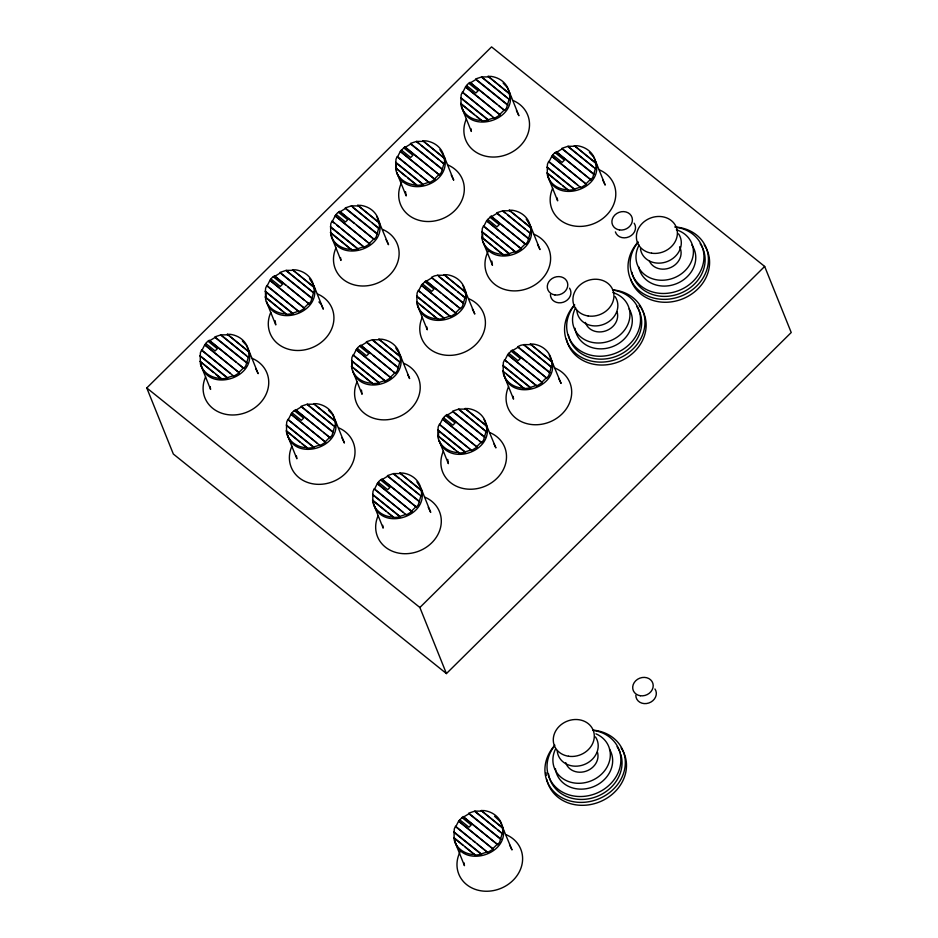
<?xml version="1.0" encoding="UTF-8"?>
<svg xmlns="http://www.w3.org/2000/svg" width="938" height="938" viewBox="0 0 938 938"><rect width="100%" height="100%" fill="white"/><g stroke="black" fill="none" stroke-linecap="round" stroke-linejoin="round"><path stroke-width="1.41" d="M215.74 374.368L221.286 378.823L227.653 378.237L200.228 356.194L200.415 352.723L201.635 349.944L233.808 376.197L239.319 372.843L204.812 344.703L206.77 342.241L209.315 340.26L243.821 368.388L245.768 365.926L246.764 362.572L214.825 336.894L220.981 334.854L248.64 357.484L249.051 354.587L247.972 348.373A25.056 21.68 -21.9 0 0 230.537 334.362L227.359 334.268L248.629 351.773M200.228 356.194L200.427 364.143A25.056 21.68 -21.9 0 0 217.862 378.155L221.286 378.823M248.406 356.897L246.764 362.572M286.477 314.336L265.196 296.842L265.431 297.428L286.477 314.336L292.844 313.761L265.431 291.706L265.606 288.236L266.826 285.457L298.999 311.721L304.51 308.356L270.015 280.228L271.961 277.754L274.506 275.772L309.012 303.9L310.97 301.438L311.955 298.085L280.028 272.407L286.172 270.367L313.831 292.996L314.242 290.1L313.163 283.886A25.056 21.68 -21.9 0 0 295.74 269.874L292.55 269.792L313.82 287.286M265.431 291.706L265.618 299.656A25.056 21.68 -21.9 0 0 283.053 313.667L286.242 313.761M302.036 443.744L307.57 448.188L313.937 447.602L286.524 425.559L286.7 422.088L287.919 419.309L320.093 445.562L325.603 442.208L291.108 414.068L293.055 411.606L295.599 409.625L330.106 437.753L332.064 435.291L333.049 431.937L301.121 406.26L307.265 404.219L334.925 426.849L335.335 423.953L334.256 417.738A25.056 21.68 -21.9 0 0 316.833 403.727L313.644 403.645L334.913 421.139M286.524 425.559L286.524 431.269L299.82 441.962M313.597 292.422L311.955 298.085M351.668 249.86L330.387 232.354L330.622 232.941L351.668 249.86L358.035 249.274L330.622 227.231L330.797 223.748L332.029 220.981L364.19 247.233L369.701 243.868L335.206 215.74L337.152 213.278L339.697 211.285L374.203 239.424L376.161 236.962L377.146 233.597L345.219 207.931L351.363 205.891L379.022 228.52L379.444 225.624L378.354 219.398A25.056 21.68 -21.9 0 0 360.931 205.387L357.741 205.305L379.011 222.798M330.622 227.231L330.821 235.168A25.056 21.68 -21.9 0 0 348.244 249.191L351.433 249.274M334.69 426.262L333.049 431.937M372.761 383.701L351.48 366.207L351.715 366.793L372.761 383.701L379.128 383.126L351.715 361.083L351.891 357.601L353.122 354.822L385.284 381.086L390.794 377.721L356.299 349.593L358.246 347.13L360.79 345.137L395.297 373.277L397.255 370.803L398.24 367.45L366.312 341.784L372.456 339.744L400.116 362.361L400.538 359.477L399.447 353.251A25.056 21.68 -21.9 0 0 382.024 339.239L378.835 339.157L400.116 356.651M351.715 361.083L351.715 366.793M378.788 227.934L377.146 233.597M408.007 178.243L416.859 185.372L423.237 184.786L395.813 162.743L395.988 159.261L397.22 156.494L429.381 182.746L434.904 179.393L400.397 151.253L404.899 146.809L439.394 174.937L441.352 172.475L442.337 169.121L410.41 143.444L416.566 141.404L444.213 164.033L444.635 161.137L443.545 154.922A25.056 21.68 -21.9 0 0 426.122 140.899L422.932 140.817L444.213 158.323M395.813 162.743L396.012 170.693A25.056 21.68 -21.9 0 0 413.435 184.704L416.859 185.372M388.32 513.109L393.854 517.553L400.221 516.979L372.808 494.924L372.984 491.453L374.215 488.675L406.377 514.939L411.888 511.573L377.393 483.445L379.339 480.971L381.883 478.99L416.39 507.118L418.348 504.656L419.333 501.302L387.406 475.625L393.55 473.584L421.209 496.214L421.631 493.318L420.541 487.103A25.056 21.68 -21.9 0 0 403.117 473.092L399.928 473.01L421.209 490.504M372.808 494.924L372.808 500.646L386.104 511.327M399.881 361.787L398.24 367.45M420.236 304.979L437.952 319.225L444.331 318.639L416.906 296.596L417.082 293.113L418.313 290.346L450.475 316.598L455.997 313.233L421.49 285.105L425.993 280.65L460.488 308.79L462.446 306.327L463.431 302.962L431.503 277.296L434.47 275.924L437.659 275.256L465.307 297.885L465.729 294.989L464.65 288.775A25.056 21.68 -21.9 0 0 447.215 274.752L444.026 274.67L465.307 292.175M416.906 296.596L416.918 302.306L416.683 301.719L437.952 319.225M443.979 163.447L442.337 169.121M476.516 116.429L482.05 120.885L488.428 120.299L461.004 98.255L461.179 94.785L462.411 92.006L494.572 118.258L500.095 114.905L465.588 86.765L467.546 84.303L470.09 82.321L504.585 110.45L506.543 107.987L507.54 104.634L475.601 78.956L481.757 76.916L509.404 99.545L509.826 96.649L508.748 90.435A25.056 21.68 -21.9 0 0 491.313 76.424L488.123 76.341L509.404 93.835M461.004 98.255L461.015 103.966L474.3 114.659M420.974 495.639L419.333 501.302M456.829 451.295L459.045 453.077L465.424 452.491L437.999 430.448L438.175 426.966L439.406 424.199L471.568 450.451L477.09 447.086L442.584 418.958L444.53 416.495L447.086 414.502L481.581 442.642L483.539 440.18L484.524 436.815L452.597 411.149L458.752 409.109L486.4 431.738L486.822 428.842L485.743 422.616A25.056 21.68 -21.9 0 0 468.308 408.605L465.119 408.522L486.4 426.016M437.999 430.448L438.011 436.158L454.613 449.513M465.072 297.299L463.431 302.962M494.291 247.62L503.143 254.737L509.522 254.151L482.097 232.108L482.273 228.638L483.504 225.859L515.666 252.111L521.188 248.758L486.681 220.618L491.184 216.174L525.679 244.302L527.637 241.84L528.633 238.487L496.694 212.809L502.85 210.769L530.509 233.398L530.92 230.502L529.841 224.288A25.056 21.68 -21.9 0 0 512.406 210.276L509.217 210.182L530.498 227.688M482.097 232.108L482.109 237.818L492.075 245.838M509.182 98.959L507.54 104.634M486.165 431.152L484.524 436.815M506.52 374.344L524.236 388.59L530.615 388.004L503.19 365.961L503.366 362.478L504.597 359.711L536.759 385.964L542.281 382.61L507.775 354.47L512.277 350.026L546.784 378.155L548.73 375.692L549.727 372.339L517.788 346.661L520.754 345.29L523.943 344.621L551.603 367.25L552.013 364.354L550.934 358.14A25.056 21.68 -21.9 0 0 533.499 344.117L530.31 344.035L551.591 361.54M503.19 365.961L503.202 371.671L502.967 371.085L524.236 388.59M530.275 232.812L528.633 238.487M562.8 185.806L568.334 190.25L574.713 189.675L547.288 167.621L547.475 164.15L548.695 161.371L580.868 187.635L586.379 184.27L551.872 156.142L553.83 153.668L556.375 151.686L590.881 179.815L592.828 177.352L593.824 173.999L561.885 148.321L568.041 146.281L595.7 168.91L596.111 166.014L595.032 159.8A25.056 21.68 -21.9 0 0 577.597 145.789L574.408 145.707L595.689 163.2M547.288 167.621L547.3 173.342L560.584 184.024M465.189 847.073L475.156 855.081L481.522 854.506L454.109 832.463L454.285 828.981L455.505 826.202L487.678 852.466L493.189 849.101L458.694 820.973L463.184 816.517L497.691 844.657L499.649 842.183L500.634 838.83L468.707 813.164L474.851 811.124L502.51 833.741L502.92 830.857L501.842 824.631A25.056 21.68 -21.9 0 0 484.418 810.62L481.229 810.538L502.498 828.031M454.109 832.463L454.109 838.173L462.973 845.29M551.368 366.664L549.727 372.339M595.466 168.336L593.824 173.999M502.276 833.167L500.634 838.83M265.97 293.055L265.982 298.765M352.266 362.42L352.266 368.13M396.364 164.091L396.364 169.801M438.55 431.785L438.55 437.495M482.648 233.456L482.648 239.167M230.385 373.453L201.869 350.531L204.812 344.703M298.999 311.721L267.06 286.043L270.015 280.228M334.538 223.396L332.263 221.556L335.206 215.74M417.985 173.577L397.454 157.08L400.397 151.253M316.669 442.818L288.154 419.896L291.108 414.068M491.16 115.515L462.645 92.592L465.588 86.765M385.284 381.086L353.356 355.408L356.299 349.593M420.822 292.762L418.547 290.921L421.49 285.105M493.998 234.699L483.738 226.445L486.681 220.618M402.953 512.183L374.45 489.261L377.393 483.445M577.445 184.88L548.929 161.957L551.872 156.142M471.568 450.451L439.641 424.773L442.584 418.958M507.106 362.127L504.832 360.298L507.775 354.47M470.571 838.713L455.739 826.788L458.694 820.973M243.587 367.802L239.084 372.257M308.778 303.326L304.275 307.77M373.969 238.838L369.466 243.294M439.16 174.351L434.669 178.806M504.351 109.863L499.86 114.319M329.871 437.178L325.369 441.622M395.062 372.691L390.56 377.135M460.253 308.203L455.762 312.659M525.444 243.716L520.953 248.171M590.647 179.24L586.144 183.684M416.155 506.543L411.653 510.987M481.346 442.056L476.856 446.511M546.549 377.568L542.047 382.024M497.457 844.071L492.954 848.515M146.774 387.945L491.571 46.9L764.658 266.439L791.226 332.521L446.429 673.578L173.342 454.027L146.774 387.945L419.872 607.496L446.429 673.578M419.872 607.496L764.658 266.439M496.847 104.235L470.325 82.907L475.836 79.542L507.775 105.22M354.306 223.42L339.931 211.871L345.454 208.506L377.381 234.183M285.797 285.246L274.74 276.358L280.263 272.993L312.19 298.671M236.083 362.174L209.549 340.834L215.06 337.481L246.999 363.147M590.881 179.815L556.609 152.273L562.12 148.907L594.059 174.585M440.59 292.797L426.227 281.236L431.738 277.883L463.665 303.549M370.979 353.72L361.024 345.723L366.547 342.358L398.474 368.036M321.265 430.648L295.833 410.211L301.356 406.846L333.283 432.524M526.875 362.162L512.511 350.601L518.022 347.248L549.961 372.914M477.161 439.078L447.32 415.088L452.831 411.723L484.758 437.401M416.39 507.118L382.118 479.576L387.64 476.211L419.567 501.889M497.691 844.657L463.419 817.104L468.941 813.738L500.869 839.416M442.572 169.696L410.645 144.03L405.134 147.383L404.899 146.809M494.338 117.684L488.194 119.724L460.769 97.681M429.147 182.16L423.003 184.2L395.578 162.157M363.956 246.647L357.8 248.687L330.387 226.644M528.868 239.061L496.929 213.395L491.418 216.748L491.184 216.174M298.765 311.135L292.609 313.175L265.196 291.132M580.634 187.049L574.478 189.089L547.053 167.046M233.574 375.622L227.418 377.662L199.993 355.608M515.431 251.536L509.287 253.577L481.862 231.522M450.24 316.012L444.096 318.052L416.671 296.009M385.049 380.5L378.893 382.54L351.48 360.497M319.858 444.987L313.702 447.027L286.289 424.984M536.536 385.377L530.38 387.417L502.956 365.374M471.333 449.865L465.189 451.905L437.765 429.862M406.142 514.352L399.987 516.392L372.574 494.349M487.443 851.88L481.288 853.92L453.875 831.877M481.757 76.916L488.358 76.916M416.566 141.404L423.167 141.404M568.041 146.281L574.642 146.281M502.85 210.769L509.451 210.769M286.172 270.367L292.785 270.367M220.981 334.854L227.594 334.854M372.456 339.744L379.069 339.744M523.943 344.621L530.545 344.621M307.265 404.219L313.878 404.219M458.752 409.109L465.354 409.109M393.55 473.584L400.163 473.584M474.851 811.124L481.464 811.124M481.815 120.299L478.638 120.216A25.056 21.68 -21.9 0 1 461.203 106.205L460.781 103.391L482.05 120.885M568.1 189.675L564.922 189.582A25.056 21.68 -21.9 0 1 547.487 175.57L547.065 172.756L568.334 190.25M357.976 205.891L351.363 205.891M502.909 254.151L499.731 254.069A25.056 21.68 -21.9 0 1 482.296 240.058L481.874 237.244L503.143 254.737M444.26 275.256L437.659 275.256M437.718 318.639L434.529 318.557A25.056 21.68 -21.9 0 1 417.105 304.545L416.683 301.719M372.527 383.126L369.338 383.032A25.056 21.68 -21.9 0 1 351.914 369.021L351.48 366.207M524.002 388.004L520.825 387.922A25.056 21.68 -21.9 0 1 503.389 373.91L502.967 371.085M307.336 447.602L304.147 447.52A25.056 21.68 -21.9 0 1 286.711 433.508L286.289 430.694L307.57 448.188M458.811 452.491L455.622 452.409A25.056 21.68 -21.9 0 1 438.198 438.386L437.776 435.572L459.045 453.077M393.62 516.979L390.431 516.885A25.056 21.68 -21.9 0 1 373.007 502.874L372.574 500.06L393.854 517.553M474.921 854.506L471.732 854.412A25.056 21.68 -21.9 0 1 454.297 840.401L453.875 837.587L475.156 855.081M494.549 816.259L500.165 821.5L512.007 849.922L509.545 844.821M488.123 76.341L509.17 93.249M574.408 145.707L595.454 162.614M481.991 77.502L507.212 97.787M568.276 146.867L593.508 167.152M499.063 106.006L504.585 110.45M468.812 83.318L478.11 90.787L475.859 93.014L466.561 85.534M555.097 152.683L564.395 160.152L562.143 162.38L552.845 154.899M465.823 87.351L500.095 114.905M552.107 156.716L586.379 184.27M422.932 140.817L443.979 157.736M509.217 210.182L530.263 227.102M416.8 141.99L418.993 143.749M421.185 145.507L438.738 159.624M440.93 161.383L444.213 164.033M503.085 211.355L505.277 213.114M507.47 214.884L525.022 228.989M527.215 230.748L530.509 233.398M406.236 148.274L439.394 174.937M492.52 217.639L525.679 244.302M403.621 147.794L412.919 155.274L410.668 157.502L401.37 150.021M489.906 217.159L499.204 224.639L496.952 226.867L487.654 219.386M400.632 151.839L434.904 179.393M486.916 221.204L521.188 248.758M420.259 175.418L429.381 182.746M496.284 236.528L498.559 238.358M500.845 240.198L515.666 252.111M416.624 184.786L395.59 167.867L405.791 176.473M357.741 205.305L378.776 222.224M444.026 274.67L465.072 291.589M530.31 344.035L551.356 360.954M352.7 207.357L369.15 220.582M372.445 223.221L379.022 228.52M438.984 276.722L455.434 289.948M457.638 291.706L465.307 297.885M524.178 345.207L551.603 367.25M356.522 225.202L373.101 238.533M442.806 294.567L459.386 307.899M529.091 363.932L545.67 377.264M338.43 212.281L347.728 219.75L345.477 221.978L336.179 214.509M424.715 281.646L434.013 289.127L431.761 291.343L422.463 283.874M510.999 351.011L520.297 358.492L518.046 360.72L508.748 353.239M335.441 216.326L369.701 243.868M421.725 285.691L455.997 313.233M508.009 355.056L542.281 382.61M336.824 225.226L339.099 227.066M341.385 228.895L364.19 247.233M423.108 294.591L450.475 316.598M509.393 363.956L536.759 385.964M292.55 269.792L313.585 286.7M378.835 339.157L399.881 356.077M465.119 408.522L486.165 425.442M286.407 270.953L313.831 292.996M372.691 340.318L400.116 362.361M458.987 409.683L486.4 431.738M288.013 287.016L304.592 300.348M306.796 302.13L309.012 303.9M373.195 355.502L390.876 369.713M393.092 371.495L395.297 373.277M479.377 440.86L481.581 442.642M273.239 276.769L282.537 284.237L280.286 286.465L270.988 278.996M359.524 346.134L368.822 353.603L366.57 355.83L357.272 348.361M445.808 415.499L455.106 422.968L452.855 425.195L443.557 417.727M270.25 280.802L304.51 308.356M356.534 350.167L390.794 377.721M442.818 419.544L477.09 447.086M227.359 334.268L248.394 351.187M313.644 403.645L334.678 420.552M399.928 473.01L420.974 489.917M221.216 335.441L246.448 355.725M307.5 404.806L332.732 425.09M393.784 474.171L399.271 478.579M401.464 480.35L419.016 494.455M238.287 363.944L243.821 368.388M323.469 432.43L330.106 437.753M208.048 341.244L217.335 348.725L215.095 350.953L205.797 343.472M294.333 410.621L303.631 418.09L301.379 420.318L292.081 412.837M380.617 479.986L389.915 487.455L387.664 489.683L378.366 482.214M205.047 345.29L239.319 372.843M291.343 414.655L325.603 442.208M377.627 484.02L411.888 511.573M221.051 378.237L200.005 361.329L213.536 372.597M481.229 810.538L502.264 827.457M475.085 811.698L495.932 828.453M498.125 830.224L502.51 833.741M461.918 817.514L471.216 824.983L468.965 827.21L459.667 819.742M458.928 821.547L493.189 849.101M472.858 840.542L475.132 842.383M477.419 844.212L487.678 852.466M589.439 152.448L593.355 156.658L595.818 161.758L605.198 185.079L602.724 179.979M503.155 83.083L507.071 87.293L509.533 92.393L518.902 115.714L516.439 110.614M526.206 219.035L530.627 226.246L539.995 249.567L537.533 244.466M439.922 149.67L444.342 156.881L453.711 180.202L451.248 175.101M395.813 348.01L400.233 355.209L409.613 378.542L407.772 374.708M309.528 278.645L313.949 285.844L323.329 309.165L321.476 305.342M318.908 301.966L320.866 304.076M416.906 481.862L421.326 489.061L430.706 512.383L428.244 507.294M328.663 410.387L332.58 414.596L335.042 419.696L344.422 443.017L341.96 437.917M242.379 341.022L246.295 345.231L248.758 350.331L258.138 373.652L255.675 368.552M547.839 174.679C553.232 204.883 604.295 190.297 595.818 161.758M461.555 105.314C466.948 135.518 518.011 120.932 509.533 92.393M549.258 354.998L561.088 383.419L558.626 378.319M462.973 285.633L474.804 314.054L472.342 308.954M503.741 373.019C509.135 403.211 560.197 388.625 551.72 360.098M484.067 419.485L495.897 447.907L494.056 444.084M376.677 216.268L388.52 244.689L386.057 239.589M417.457 303.654C422.85 333.846 473.913 319.26 465.436 290.733M331.173 234.277C336.554 264.481 387.629 249.895 379.14 221.368M373.359 501.982C378.741 532.186 429.815 517.6 421.326 489.061M287.075 432.617C292.457 462.821 343.519 448.235 335.042 419.696M454.66 839.51C460.042 869.714 511.104 855.128 502.627 826.589M200.791 363.252C206.172 393.444 257.235 378.858 248.758 350.331M548.261 177.493L557.641 200.826L557.219 198M461.977 108.128L471.357 131.449L470.935 128.635M504.163 375.833L513.543 399.154L513.121 396.34M417.879 306.468L427.259 329.789L426.837 326.975M331.595 237.103L340.963 260.424L340.541 257.61M373.781 504.796L383.15 528.129L382.727 525.303M455.082 842.336L464.451 865.657L464.029 862.831M287.497 435.431L296.865 458.764L296.443 455.938M201.201 366.066L210.581 389.387L210.159 386.573M530.627 226.246C538.412 253.26 492.438 269.018 483.07 241.981L492.45 265.302L491.817 261.081M486.529 424.586C494.314 451.6 448.341 467.359 438.972 440.321L448.352 463.642L447.719 459.409M444.342 156.881C452.128 183.895 406.154 199.653 396.786 172.615L406.166 195.936L405.533 191.715M400.233 355.209C408.03 382.235 362.056 397.993 352.688 370.956L362.056 394.277L361.435 390.044M313.949 285.844C321.746 312.87 275.76 328.617 266.404 301.579L275.772 324.911L275.139 320.679M654.959 688.984A10.447 9.028 -21.9 0 1 648.744 703.031A10.447 9.028 -21.9 0 1 635.823 695.328M634.158 223.197A10.447 9.028 -21.9 0 1 629.222 236.739A10.447 9.028 -21.9 0 1 615.375 231.885M569.542 288.177A10.447 9.028 -21.9 0 1 563.328 302.235A10.447 9.028 -21.9 0 1 550.407 294.532M691.904 245.064A29.242 25.291 -21.9 0 1 676.673 283.604A29.242 25.291 -21.9 0 1 638.684 266.838M676.357 229.798A29.242 25.291 -21.9 0 1 690.743 262.886A29.242 25.291 -21.9 0 1 652.133 278.668A29.242 25.291 -21.9 0 1 639.095 245.029M679.569 246.8A16.708 14.457 -21.9 0 1 670.998 267.4A16.708 14.457 -21.9 0 1 649.284 260.823M678.549 233.843A20.882 18.068 -21.9 0 1 667.41 261.479A20.882 18.068 -21.9 0 1 640.455 248.922M704.18 244.841A40.932 35.41 -21.9 0 1 684.822 297.932A40.932 35.41 -21.9 0 1 630.559 278.926M674.715 226.961A40.932 35.41 -21.9 0 1 706.021 272.008A40.932 35.41 -21.9 0 1 647.771 296.009A40.932 35.41 -21.9 0 1 637.957 242.121M700.17 243.657A37.59 32.525 -21.9 0 1 680.894 293.078A37.59 32.525 -21.9 0 1 631.86 272.208M676.556 227.359A37.59 32.525 -21.9 0 1 701.096 269.956A37.59 32.525 -21.9 0 1 648.228 290.393A37.59 32.525 -21.9 0 1 638.145 242.215M629.164 308.942A29.242 25.291 -21.9 0 1 611.787 346.919A29.242 25.291 -21.9 0 1 575.029 328.277M612.901 292.562A29.242 25.291 -21.9 0 1 627.288 325.65A29.242 25.291 -21.9 0 1 588.689 341.432A29.242 25.291 -21.9 0 1 575.639 307.793M617.098 311.885A16.708 14.457 -21.9 0 1 605.514 330.973A16.708 14.457 -21.9 0 1 585.394 322.402M615.094 296.607A20.882 18.068 -21.9 0 1 603.322 324.489A20.882 18.068 -21.9 0 1 576.87 310.501M641.451 308.708A40.932 35.41 -21.9 0 1 619.279 361.611A40.932 35.41 -21.9 0 1 566.435 339.134M639.13 305.471A40.932 35.41 -21.9 0 1 640.736 307.605M612.561 289.819A40.932 35.41 -21.9 0 1 642.26 335.546A40.932 35.41 -21.9 0 1 583.94 358.609A40.932 35.41 -21.9 0 1 574.502 304.885M636.714 306.421A37.59 32.525 -21.9 0 1 617.439 355.842A37.59 32.525 -21.9 0 1 568.405 334.972M613.1 290.123A37.59 32.525 -21.9 0 1 637.641 332.732A37.59 32.525 -21.9 0 1 584.773 353.157A37.59 32.525 -21.9 0 1 574.689 304.979M609.512 749.228A29.242 25.291 -21.9 0 1 592.148 787.205A29.242 25.291 -21.9 0 1 555.39 768.562M595.935 733.821A29.242 25.291 -21.9 0 1 606.98 767.202A29.242 25.291 -21.9 0 1 569.049 781.717A29.242 25.291 -21.9 0 1 555.355 749.356M597.447 752.17A16.708 14.457 -21.9 0 1 585.875 771.259A16.708 14.457 -21.9 0 1 565.755 762.688M595.454 736.893A20.882 18.068 -21.9 0 1 583.671 764.763A20.882 18.068 -21.9 0 1 557.231 750.787M621.085 747.891A40.932 35.41 -21.9 0 1 600.332 801.603A40.932 35.41 -21.9 0 1 546.795 779.419M546.197 775.445A40.932 35.41 -21.9 0 1 546.08 772.771M592.922 730.104A40.932 35.41 -21.9 0 1 622.609 775.82A40.932 35.41 -21.9 0 1 564.301 798.895A40.932 35.41 -21.9 0 1 554.862 745.171M620.78 754.351A37.59 32.525 -21.9 0 1 592.37 797.98A37.59 32.525 -21.9 0 1 548.519 773.838M617.075 746.707A37.59 32.525 -21.9 0 1 620.323 753.015M593.461 730.409A37.59 32.525 -21.9 0 1 618.177 772.607A37.59 32.525 -21.9 0 1 565.931 793.783A37.59 32.525 -21.9 0 1 554.206 746.32M490.082 432.688A33.416 28.914 -21.9 0 1 502.815 470.606A33.416 28.914 -21.9 0 1 459.831 487.584A33.416 28.914 -21.9 0 1 443.357 451.143M555.273 368.2A33.416 28.914 -21.9 0 1 568.006 406.119A33.416 28.914 -21.9 0 1 525.022 423.108A33.416 28.914 -21.9 0 1 508.548 386.667M424.891 497.175A33.416 28.914 -21.9 0 1 437.612 535.094A33.416 28.914 -21.9 0 1 394.64 552.072A33.416 28.914 -21.9 0 1 378.155 515.63M534.179 234.348A33.416 28.914 -21.9 0 1 546.69 272.677A33.416 28.914 -21.9 0 1 503.061 288.951A33.416 28.914 -21.9 0 1 488.03 251.583M468.988 298.835A33.416 28.914 -21.9 0 1 481.722 336.754A33.416 28.914 -21.9 0 1 438.738 353.732A33.416 28.914 -21.9 0 1 422.264 317.302M403.797 363.323A33.416 28.914 -21.9 0 1 416.519 401.241A33.416 28.914 -21.9 0 1 373.547 418.219A33.416 28.914 -21.9 0 1 357.061 381.778M599.37 169.872A33.416 28.914 -21.9 0 1 612.104 207.79A33.416 28.914 -21.9 0 1 569.12 224.768A33.416 28.914 -21.9 0 1 552.646 188.327M338.606 427.81A33.416 28.914 -21.9 0 1 351.328 465.729A33.416 28.914 -21.9 0 1 308.356 482.707A33.416 28.914 -21.9 0 1 291.87 446.265M513.086 100.495A33.416 28.914 -21.9 0 1 525.819 138.425A33.416 28.914 -21.9 0 1 482.836 155.403A33.416 28.914 -21.9 0 1 466.362 118.962M447.895 164.982A33.416 28.914 -21.9 0 1 460.394 203.3A33.416 28.914 -21.9 0 1 416.777 219.586A33.416 28.914 -21.9 0 1 401.745 182.218M382.704 229.47A33.416 28.914 -21.9 0 1 395.426 267.389A33.416 28.914 -21.9 0 1 352.454 284.366A33.416 28.914 -21.9 0 1 335.968 247.925M317.513 293.957A33.416 28.914 -21.9 0 1 330.235 331.876A33.416 28.914 -21.9 0 1 287.263 348.854A33.416 28.914 -21.9 0 1 270.777 312.413M252.322 358.433A33.416 28.914 -21.9 0 1 265.044 396.364A33.416 28.914 -21.9 0 1 222.06 413.341A33.416 28.914 -21.9 0 1 205.586 376.9M506.192 834.703A33.416 28.914 -21.9 0 1 518.691 873.02A33.416 28.914 -21.9 0 1 475.074 889.306A33.416 28.914 -21.9 0 1 460.042 851.927M640.314 695.738A10.447 9.028 -21.9 0 0 652.86 683.333A10.447 9.028 -21.9 0 0 635.694 680.777A10.447 9.028 -21.9 0 0 640.314 695.738M619.514 229.951A10.447 9.028 -21.9 0 0 632.06 217.546A10.447 9.028 -21.9 0 0 614.894 214.99A10.447 9.028 -21.9 0 0 619.514 229.951M554.897 294.942A10.447 9.028 -21.9 0 0 567.443 282.537A10.447 9.028 -21.9 0 0 550.278 279.981A10.447 9.028 -21.9 0 0 554.897 294.942M651.605 253.19A20.882 18.068 -21.9 0 0 676.697 228.38A20.882 18.068 -21.9 0 0 642.366 223.267A20.882 18.068 -21.9 0 0 651.605 253.19M588.149 315.965A20.882 18.068 -21.9 0 0 613.241 291.143A20.882 18.068 -21.9 0 0 578.91 286.031A20.882 18.068 -21.9 0 0 588.149 315.965M568.51 756.239A20.882 18.068 -21.9 0 0 593.602 731.429A20.882 18.068 -21.9 0 0 559.259 726.317A20.882 18.068 -21.9 0 0 568.51 756.239"/></g></svg>
